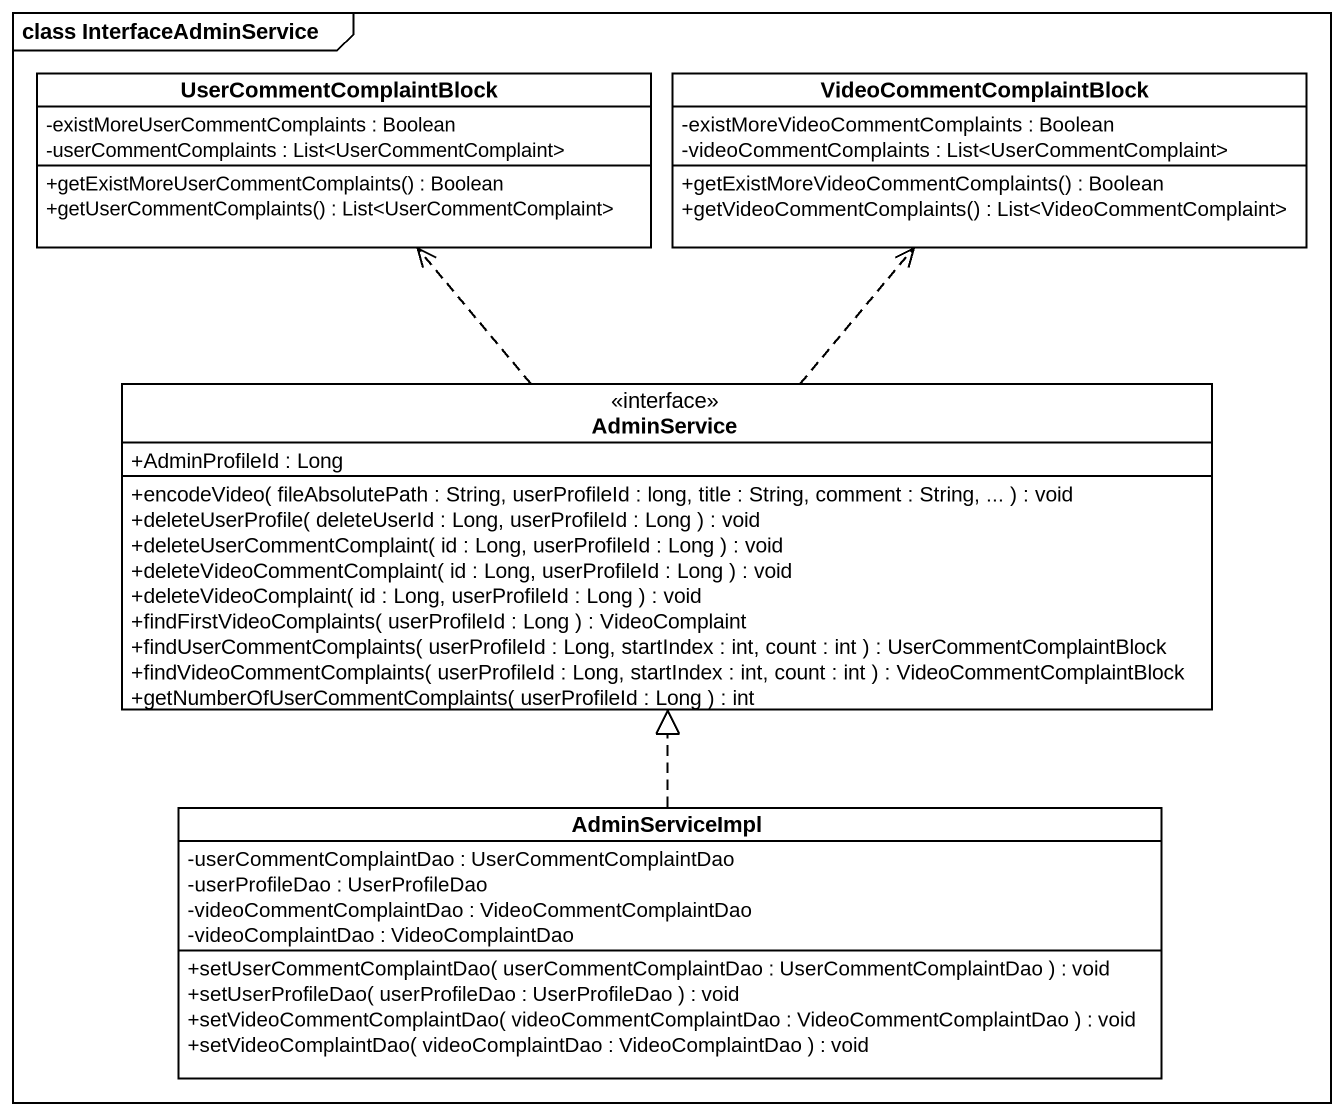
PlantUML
@startuml
mainframe class InterfaceAdminService
hide circle
hide empty members
skinparam classAttributeIconSize 0
class UserCommentComplaintBlock {
  -existMoreUserCommentComplaints : Boolean
  -userCommentComplaints : List<UserCommentComplaint>
  +getExistMoreUserCommentComplaints() : Boolean
  +getUserCommentComplaints() : List<UserCommentComplaint>
}
class VideoCommentComplaintBlock {
  -existMoreVideoCommentComplaints : Boolean
  -videoCommentComplaints : List<UserCommentComplaint>
  +getExistMoreVideoCommentComplaints() : Boolean
  +getVideoCommentComplaints() : List<VideoCommentComplaint>
}
interface AdminService {
  +AdminProfileId : Long
  +encodeVideo( fileAbsolutePath : String, userProfileId : long, title : String, comment : String, ... ) : void
  +deleteUserProfile( deleteUserId : Long, userProfileId : Long ) : void
  +deleteUserCommentComplaint( id : Long, userProfileId : Long ) : void
  +deleteVideoCommentComplaint( id : Long, userProfileId : Long ) : void
  +deleteVideoComplaint( id : Long, userProfileId : Long ) : void
  +findFirstVideoComplaints( userProfileId : Long ) : VideoComplaint
  +findUserCommentComplaints( userProfileId : Long, startIndex : int, count : int ) : UserCommentComplaintBlock
  +findVideoCommentComplaints( userProfileId : Long, startIndex : int, count : int ) : VideoCommentComplaintBlock
  +getNumberOfUserCommentComplaints( userProfileId : Long ) : int
}
class AdminServiceImpl {
  -userCommentComplaintDao : UserCommentComplaintDao
  -userProfileDao : UserProfileDao
  -videoCommentComplaintDao : VideoCommentComplaintDao
  -videoComplaintDao : VideoComplaintDao
  +setUserCommentComplaintDao( userCommentComplaintDao : UserCommentComplaintDao ) : void
  +setUserProfileDao( userProfileDao : UserProfileDao ) : void
  +setVideoCommentComplaintDao( videoCommentComplaintDao : VideoCommentComplaintDao ) : void
  +setVideoComplaintDao( videoComplaintDao : VideoComplaintDao ) : void
}
AdminService .up.> UserCommentComplaintBlock
AdminService .up.> VideoCommentComplaintBlock
AdminServiceImpl .up.|> AdminService
@enduml
